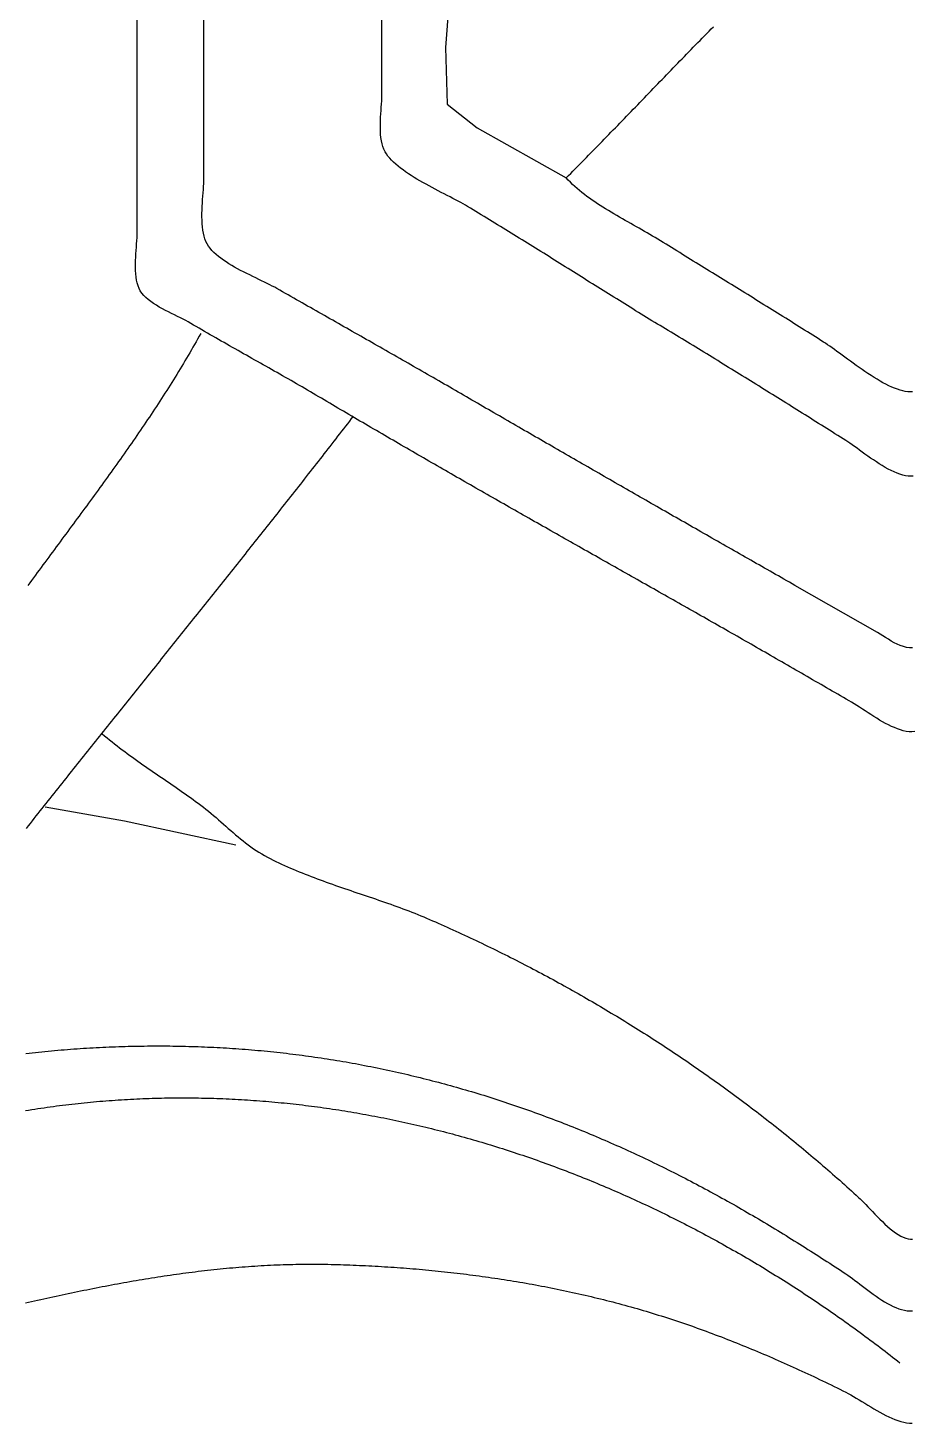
# Model space of a CAD drawing. Header units: millimetres. Extents: x 60 to 2307, y 40 to 1509.
# Drawn here: x 905.6 to 1183.9, y 40 to 479.2 of the extents above; entities that cross this region are included whole.
import ezdxf

# ---------------------------------------------------------------- set-up
doc = ezdxf.new("R2010")
doc.units = ezdxf.units.MM
doc.layers.add('0_0_0', color=3, linetype='Continuous')

msp = doc.modelspace()

# ---------------------------------------------------------------- linework, layer by layer
at = {"layer": '0_0_0'}
for points in [[(1184.7227, 257.7083), (1183.7993, 257.6218), (1182.8907, 257.634), (1182, 257.7538), (1181.0807, 257.9677), (1180.1565, 258.239), (1179.2283, 258.5627), (1178.2975, 258.9341), (1177.3651, 259.3483), (1176.4324, 259.8005), (1175.5005, 260.2859), (1174.5707, 260.7997), (1173.644, 261.3369), (1172.7218, 261.8929), (1171.8051, 262.4628), (1170.8951, 263.0418), (1169.9931, 263.625), (1169.1002, 264.2076), (1168.2175, 264.7849), (1167.3464, 265.3519), (1166.4878, 265.9038), (1165.6432, 266.4359), (1164.8135, 266.9433), (1164, 267.4212), (1163.1182, 267.9269), (1162.2366, 268.433), (1161.3552, 268.9395), (1160.474, 269.4462), (1159.593, 269.9532), (1158.7121, 270.4605), (1157.8314, 270.968), (1156.9508, 271.4757), (1156.0703, 271.9837), (1155.19, 272.4918), (1154.3097, 273.0001), (1153.4295, 273.5085), (1152.5494, 274.017), (1151.6693, 274.5256), (1150.7893, 275.0343), (1149.9093, 275.543), (1149.0294, 276.0518), (1148.1494, 276.5605), (1147.2694, 277.0693), (1146.3895, 277.578), (1145.5094, 278.0867), (1144.6294, 278.5953), (1143.7493, 279.1038), (1142.8691, 279.6121), (1141.9888, 280.1204), (1141.1085, 280.6285), (1140.228, 281.1364), (1139.3474, 281.6441), (1138.4667, 282.1516), (1137.5859, 282.6588), (1136.7049, 283.1658), (1135.8237, 283.6725), (1134.9423, 284.1788), (1134.0608, 284.6849), (1133.179, 285.1906), (1132.2971, 285.6959), (1131.4149, 286.2009), (1130.5324, 286.7054), (1129.6497, 287.2095), (1128.7667, 287.7132), (1127.8835, 288.2164), (1127, 288.7191), (1126.1272, 289.2152), (1125.2543, 289.7113), (1124.3814, 290.2072), (1123.5084, 290.7031), (1122.6353, 291.199), (1121.7622, 291.6947), (1120.889, 292.1904), (1120.0157, 292.686), (1119.1424, 293.1815), (1118.269, 293.677), (1117.3955, 294.1724), (1116.522, 294.6678), (1115.6485, 295.1631), (1114.7749, 295.6583), (1113.9012, 296.1535), (1113.0275, 296.6486), (1112.1537, 297.1437), (1111.2799, 297.6388), (1110.4061, 298.1338), (1109.5322, 298.6288), (1108.6582, 299.1237), (1107.7843, 299.6186), (1106.9103, 300.1135), (1106.0362, 300.6083), (1105.1621, 301.1031), (1104.288, 301.5979), (1103.4139, 302.0927), (1102.5397, 302.5874), (1101.6656, 303.0822), (1100.7914, 303.5769), (1099.9171, 304.0716), (1099.0429, 304.5664), (1098.1686, 305.0611), (1097.2943, 305.5558), (1096.42, 306.0505), (1095.5457, 306.5452), (1094.6714, 307.0399), (1093.7971, 307.5346), (1092.9228, 308.0294), (1092.0484, 308.5241), (1091.1741, 309.0189), (1090.2998, 309.5137), (1089.4254, 310.0085), (1088.5511, 310.5033), (1087.6768, 310.9981), (1086.8025, 311.493), (1085.9281, 311.988), (1085.0538, 312.4829), (1084.1796, 312.9779), (1083.3053, 313.4729), (1082.431, 313.968), (1081.5568, 314.4631), (1080.6826, 314.9583), (1079.8084, 315.4535), (1078.9342, 315.9488), (1078.0601, 316.4441), (1077.1859, 316.9395), (1076.3118, 317.4349), (1075.4378, 317.9304), (1074.5638, 318.426), (1073.6898, 318.9217), (1072.8158, 319.4174), (1071.9419, 319.9132), (1071.068, 320.409), (1070.1942, 320.905), (1069.3204, 321.401), (1068.4467, 321.8971), (1067.573, 322.3933), (1066.6993, 322.8896), (1065.8258, 323.386), (1064.9522, 323.8825), (1064.0787, 324.379), (1063.2053, 324.8757), (1062.3319, 325.3725), (1061.4586, 325.8694), (1060.5854, 326.3663), (1059.7122, 326.8634), (1058.8391, 327.3607), (1057.9661, 327.858), (1057.0931, 328.3554), (1056.2202, 328.853), (1055.3474, 329.3507), (1054.4747, 329.8485), (1053.602, 330.3465), (1052.7294, 330.8445), (1051.8569, 331.3428), (1050.9845, 331.8411), (1050.1122, 332.3396), (1049.2399, 332.8382), (1048.3678, 333.337), (1047.4957, 333.8359), (1046.6237, 334.335), (1045.7519, 334.8342), (1044.8801, 335.3336), (1044.0084, 335.8332), (1043.1368, 336.3329), (1042.2653, 336.8327), (1041.394, 337.3328), (1040.5227, 337.8329), (1039.6515, 338.3333), (1038.7805, 338.8339), (1037.9096, 339.3346), (1037.0387, 339.8355), (1036.168, 340.3366), (1035.2974, 340.8378), (1034.427, 341.3393), (1033.5566, 341.8409), (1032.6864, 342.3427), (1031.8163, 342.8448), (1030.9463, 343.347), (1030.0765, 343.8494), (1029.2068, 344.352), (1028.3372, 344.8548), (1027.4677, 345.3579), (1026.5984, 345.8611), (1025.7293, 346.3646), (1024.8602, 346.8683), (1023.9913, 347.3721), (1023.1226, 347.8763), (1022.254, 348.3806), (1021.3855, 348.8852), (1020.5172, 349.3899), (1019.6491, 349.895), (1018.7811, 350.4002), (1017.9132, 350.9057), (1017.0455, 351.4114), (1016.178, 351.9174), (1015.3107, 352.4236), (1014.4435, 352.9301), (1013.5764, 353.4368), (1012.7095, 353.9438), (1011.8428, 354.451), (1010.9763, 354.9585), (1010.1099, 355.4662), (1009.2437, 355.9742), (1008.3777, 356.4825), (1007.5119, 356.991), (1006.6462, 357.4998), (1005.7808, 358.0089), (1004.9155, 358.5182), (1004.0504, 359.0278), (1003.1854, 359.5378), (1002.3207, 360.0479), (1001.4562, 360.5584), (1000.5918, 361.0692), (999.7277, 361.5802), (998.8637, 362.0916), (998, 362.6033), (997.1317, 363.1168), (996.2626, 363.6291), (995.3928, 364.14), (994.5222, 364.6497), (993.6509, 365.1582), (992.779, 365.6656), (991.9065, 366.1718), (991.0333, 366.6771), (990.1596, 367.1814), (989.2854, 367.6848), (988.4107, 368.1873), (987.5355, 368.689), (986.6599, 369.19), (985.7839, 369.6903), (984.9075, 370.19), (984.0308, 370.6891), (983.1538, 371.1877), (982.2765, 371.6858), (981.399, 372.1836), (980.5213, 372.6809), (979.6435, 373.178), (978.7655, 373.6749), (977.8874, 374.1715), (977.0093, 374.6681), (976.1311, 375.1646), (975.2529, 375.661), (974.3747, 376.1575), (973.4966, 376.6542), (972.6187, 377.1509), (971.7408, 377.6479), (970.8631, 378.1452), (969.9856, 378.6428), (969.1084, 379.1407), (968.2314, 379.6391), (967.3547, 380.138), (966.4784, 380.6375), (965.6024, 381.1375), (964.7268, 381.6383), (963.8516, 382.1397), (962.9769, 382.6419), (962.1027, 383.145), (961.229, 383.6489), (960.3559, 384.1538), (959.4834, 384.6597), (958.6115, 385.1666), (957.7403, 385.6747), (956.8698, 386.1839), (956, 386.6944), (955.2677, 387.1073), (954.4716, 387.5277), (953.6214, 387.957), (952.7268, 388.3965), (951.7976, 388.8479), (950.8434, 389.3124), (949.8741, 389.7916), (948.8993, 390.2868), (947.9289, 390.7996), (946.9724, 391.3314), (946.0398, 391.8836), (945.1407, 392.4577), (944.2848, 393.0551), (943.4819, 393.6772), (942.7418, 394.3255), (942.0741, 395.0015), (941.4886, 395.7066), (940.9951, 396.4422), (940.6033, 397.2098), (940.2909, 398.036), (940.0387, 398.9128), (939.8415, 399.8343), (939.6943, 400.7945), (939.5918, 401.7876), (939.529, 402.8076), (939.5007, 403.8487), (939.5018, 404.9049), (939.5272, 405.9703), (939.5717, 407.0391), (939.6301, 408.1053), (939.6975, 409.1629), (939.7685, 410.2062), (939.8381, 411.2292), (939.9012, 412.226), (939.9527, 413.1906), (939.9873, 414.1173), (940, 415), (940, 455), (940, 595)], [(1184.239, 338.0891), (1183.4467, 338.059), (1182.6263, 338.1125), (1181.7808, 338.2437), (1180.9131, 338.447), (1180.0264, 338.7168), (1179.1238, 339.0473), (1178.2082, 339.4329), (1177.2827, 339.8679), (1176.3505, 340.3466), (1175.4144, 340.8634), (1174.4777, 341.4125), (1173.5433, 341.9883), (1172.6143, 342.5851), (1171.6938, 343.1973), (1170.7848, 343.819), (1169.8904, 344.4448), (1169.0136, 345.0689), (1168.1574, 345.6855), (1167.325, 346.2892), (1166.5194, 346.874), (1165.7436, 347.4345), (1165.0007, 347.9648), (1164.2938, 348.4594), (1163.6258, 348.9126), (1163, 349.3186), (1162.1451, 349.8572), (1161.2901, 350.3958), (1160.4351, 350.9343), (1159.5799, 351.4728), (1158.7246, 352.0111), (1157.8692, 352.5494), (1157.0136, 353.0876), (1156.158, 353.6256), (1155.3022, 354.1636), (1154.4463, 354.7014), (1153.5903, 355.2392), (1152.7341, 355.7767), (1151.8778, 356.3142), (1151.0214, 356.8515), (1150.1649, 357.3887), (1149.3082, 357.9257), (1148.4514, 358.4625), (1147.5944, 358.9992), (1146.7373, 359.5357), (1145.8801, 360.072), (1145.0227, 360.6082), (1144.1652, 361.1441), (1143.3075, 361.6799), (1142.4497, 362.2154), (1141.5918, 362.7508), (1140.7337, 363.2859), (1139.8754, 363.8208), (1139.017, 364.3555), (1138.1585, 364.8899), (1137.2997, 365.4241), (1136.4409, 365.9581), (1135.5819, 366.4918), (1134.7227, 367.0252), (1133.8633, 367.5584), (1133.0038, 368.0913), (1132.1441, 368.6239), (1131.2843, 369.1562), (1130.4243, 369.6882), (1129.5641, 370.22), (1128.7037, 370.7514), (1127.8432, 371.2826), (1126.9825, 371.8134), (1126.1216, 372.3439), (1125.2606, 372.874), (1124.3994, 373.4039), (1123.5379, 373.9334), (1122.6763, 374.4625), (1121.8146, 374.9913), (1120.9526, 375.5197), (1120.0905, 376.0478), (1119.2281, 376.5755), (1118.3656, 377.1028), (1117.5029, 377.6297), (1116.64, 378.1563), (1115.7769, 378.6824), (1114.9136, 379.2082), (1114.0501, 379.7335), (1113.1864, 380.2584), (1112.3225, 380.7829), (1111.4584, 381.307), (1110.5941, 381.8306), (1109.7296, 382.3538), (1108.8649, 382.8766), (1108, 383.3989), (1107.1411, 383.9177), (1106.2827, 384.4373), (1105.4247, 384.9577), (1104.5672, 385.4788), (1103.7101, 386.0006), (1102.8534, 386.523), (1101.9971, 387.0461), (1101.1412, 387.5699), (1100.2857, 388.0942), (1099.4305, 388.6191), (1098.5756, 389.1447), (1097.7211, 389.6707), (1096.8669, 390.1973), (1096.013, 390.7244), (1095.1594, 391.252), (1094.3061, 391.78), (1093.453, 392.3085), (1092.6002, 392.8374), (1091.7477, 393.3667), (1090.8954, 393.8964), (1090.0433, 394.4265), (1089.1914, 394.9569), (1088.3397, 395.4876), (1087.4881, 396.0186), (1086.6368, 396.5498), (1085.7855, 397.0814), (1084.9345, 397.6131), (1084.0835, 398.1451), (1083.2327, 398.6773), (1082.382, 399.2096), (1081.5313, 399.7421), (1080.6808, 400.2747), (1079.8303, 400.8075), (1078.9799, 401.3403), (1078.1295, 401.8731), (1077.2791, 402.4061), (1076.4287, 402.939), (1075.5784, 403.4719), (1074.728, 404.0049), (1073.8776, 404.5378), (1073.0272, 405.0706), (1072.1767, 405.6033), (1071.3262, 406.136), (1070.4755, 406.6685), (1069.6248, 407.2008), (1068.774, 407.733), (1067.9231, 408.265), (1067.0721, 408.7969), (1066.2209, 409.3284), (1065.3695, 409.8598), (1064.518, 410.3908), (1063.6664, 410.9216), (1062.8145, 411.452), (1061.9624, 411.9821), (1061.1102, 412.5119), (1060.2577, 413.0413), (1059.4049, 413.5702), (1058.5519, 414.0988), (1057.6986, 414.6269), (1056.8451, 415.1546), (1055.9913, 415.6818), (1055.1371, 416.2085), (1054.2827, 416.7346), (1053.4279, 417.2602), (1052.5728, 417.7853), (1051.7173, 418.3097), (1050.8614, 418.8336), (1050.0052, 419.3568), (1049.1486, 419.8794), (1048.2916, 420.4013), (1047.4341, 420.9225), (1046.5763, 421.443), (1045.718, 421.9627), (1044.8592, 422.4817), (1044, 423), (1043.3177, 423.4023), (1042.5937, 423.8137), (1041.8312, 424.2343), (1041.0336, 424.6639), (1040.2043, 425.1026), (1039.3465, 425.5502), (1038.4636, 426.0067), (1037.559, 426.4721), (1036.636, 426.9464), (1035.698, 427.4295), (1034.7483, 427.9214), (1033.7902, 428.4221), (1032.8272, 428.9314), (1031.8625, 429.4494), (1030.8994, 429.976), (1029.9414, 430.5112), (1028.9918, 431.055), (1028.0539, 431.6072), (1027.1311, 432.168), (1026.2266, 432.7371), (1025.344, 433.3146), (1024.4864, 433.9005), (1023.6573, 434.4947), (1022.86, 435.0971), (1022.0978, 435.7078), (1021.3742, 436.3267), (1020.6923, 436.9537), (1020.0556, 437.5889), (1019.4675, 438.2321), (1018.9312, 438.8833), (1018.4502, 439.5426), (1018.0277, 440.2098), (1017.6317, 440.9866), (1017.3072, 441.8279), (1017.0482, 442.7261), (1016.8488, 443.674), (1016.703, 444.6641), (1016.605, 445.689), (1016.5488, 446.7412), (1016.5285, 447.8133), (1016.5382, 448.898), (1016.572, 449.9877), (1016.624, 451.0752), (1016.6883, 452.1529), (1016.7589, 453.2135), (1016.8299, 454.2496), (1016.8954, 455.2537), (1016.9495, 456.2184), (1016.9864, 457.1363), (1017, 458), (1017, 501)], [(1038.0271, 486.8302), (1037, 473), (1037.6035, 455.1852), (1047, 447.7971), (1075, 432)], [(1184.0251, 284.0716), (1183.0489, 284.0795), (1182.0743, 284.2142), (1181.1037, 284.4591), (1180.14, 284.7972), (1179.1859, 285.212), (1178.2439, 285.6865), (1177.3169, 286.204), (1176.4075, 286.7477), (1175.5184, 287.3009), (1174.6523, 287.8468), (1173.8119, 288.3686), (1173, 288.8495), (1147, 303.7191), (1146.1291, 304.2142), (1145.2584, 304.7094), (1144.3876, 305.2046), (1143.5169, 305.6999), (1142.6461, 306.1953), (1141.7754, 306.6907), (1140.9048, 307.1862), (1140.0342, 307.6817), (1139.1635, 308.1773), (1138.293, 308.6729), (1137.4224, 309.1686), (1136.5519, 309.6644), (1135.6814, 310.1602), (1134.8109, 310.6561), (1133.9404, 311.152), (1133.07, 311.648), (1132.1996, 312.144), (1131.3292, 312.6401), (1130.4589, 313.1363), (1129.5886, 313.6325), (1128.7183, 314.1288), (1127.848, 314.6252), (1126.9778, 315.1216), (1126.1076, 315.618), (1125.2374, 316.1145), (1124.3673, 316.6111), (1123.4972, 317.1077), (1122.6271, 317.6044), (1121.757, 318.1012), (1120.887, 318.598), (1120.017, 319.0949), (1119.1471, 319.5918), (1118.2771, 320.0888), (1117.4072, 320.5859), (1116.5374, 321.083), (1115.6675, 321.5802), (1114.7977, 322.0774), (1113.9279, 322.5747), (1113.0582, 323.072), (1112.1885, 323.5695), (1111.3188, 324.0669), (1110.4492, 324.5645), (1109.5795, 325.0621), (1108.71, 325.5597), (1107.8404, 326.0575), (1106.9709, 326.5552), (1106.1014, 327.0531), (1105.232, 327.551), (1104.3625, 328.049), (1103.4932, 328.547), (1102.6238, 329.0451), (1101.7545, 329.5433), (1100.8852, 330.0415), (1100.016, 330.5398), (1099.1468, 331.0381), (1098.2776, 331.5365), (1097.4085, 332.035), (1096.5394, 332.5335), (1095.6703, 333.0321), (1094.8013, 333.5308), (1093.9323, 334.0295), (1093.0633, 334.5283), (1092.1944, 335.0271), (1091.3255, 335.526), (1090.4566, 336.025), (1089.5878, 336.524), (1088.7191, 337.0231), (1087.8503, 337.5223), (1086.9816, 338.0215), (1086.113, 338.5208), (1085.2444, 339.0202), (1084.3758, 339.5196), (1083.5072, 340.0191), (1082.6387, 340.5187), (1081.7702, 341.0183), (1080.9018, 341.518), (1080.0334, 342.0177), (1079.1651, 342.5175), (1078.2968, 343.0174), (1077.4285, 343.5173), (1076.5603, 344.0173), (1075.6921, 344.5174), (1074.8239, 345.0176), (1073.9558, 345.5178), (1073.0878, 346.018), (1072.2197, 346.5184), (1071.3518, 347.0188), (1070.4838, 347.5193), (1069.6159, 348.0198), (1068.7481, 348.5204), (1067.8802, 349.0211), (1067.0125, 349.5218), (1066.1447, 350.0226), (1065.277, 350.5235), (1064.4094, 351.0244), (1063.5418, 351.5254), (1062.6742, 352.0265), (1061.8067, 352.5276), (1060.9393, 353.0288), (1060.0718, 353.5301), (1059.2044, 354.0315), (1058.3371, 354.5329), (1057.4698, 355.0344), (1056.6026, 355.5359), (1055.7354, 356.0375), (1054.8682, 356.5392), (1054.0011, 357.041), (1053.134, 357.5428), (1052.267, 358.0447), (1051.4, 358.5466), (1050.5331, 359.0487), (1049.6662, 359.5508), (1048.7994, 360.0529), (1047.9326, 360.5552), (1047.0658, 361.0575), (1046.1991, 361.5598), (1045.3325, 362.0623), (1044.4659, 362.5648), (1043.5993, 363.0674), (1042.7328, 363.57), (1041.8664, 364.0728), (1041, 364.5756), (1040.1264, 365.0823), (1039.2526, 365.5888), (1038.3786, 366.0949), (1037.5044, 366.6007), (1036.6301, 367.1061), (1035.7555, 367.6113), (1034.8808, 368.1162), (1034.0059, 368.6208), (1033.1309, 369.1251), (1032.2556, 369.6292), (1031.3802, 370.1329), (1030.5047, 370.6365), (1029.629, 371.1397), (1028.7532, 371.6428), (1027.8772, 372.1455), (1027.0011, 372.6481), (1026.1248, 373.1504), (1025.2484, 373.6526), (1024.3719, 374.1545), (1023.4953, 374.6562), (1022.6186, 375.1577), (1021.7417, 375.6591), (1020.8648, 376.1603), (1019.9877, 376.6613), (1019.1106, 377.1621), (1018.2333, 377.6628), (1017.356, 378.1634), (1016.4786, 378.6638), (1015.6011, 379.164), (1014.7236, 379.6642), (1013.846, 380.1642), (1012.9683, 380.6642), (1012.0905, 381.164), (1011.2128, 381.6637), (1010.3349, 382.1634), (1009.457, 382.663), (1008.5791, 383.1625), (1007.7011, 383.6619), (1006.8231, 384.1613), (1005.9451, 384.6606), (1005.0671, 385.1599), (1004.189, 385.6592), (1003.311, 386.1584), (1002.4329, 386.6576), (1001.5548, 387.1569), (1000.6768, 387.6561), (999.7987, 388.1553), (998.9206, 388.6545), (998.0426, 389.1537), (997.1646, 389.653), (996.2866, 390.1523), (995.4086, 390.6516), (994.5307, 391.151), (993.6528, 391.6505), (992.775, 392.15), (991.8972, 392.6496), (991.0194, 393.1493), (990.1417, 393.649), (989.2641, 394.1489), (988.3866, 394.6488), (987.5091, 395.1489), (986.6317, 395.649), (985.7543, 396.1493), (984.8771, 396.6498), (984, 397.1504), (983.2891, 397.5456), (982.5338, 397.9469), (981.7386, 398.3548), (980.9079, 398.7697), (980.0458, 399.1919), (979.157, 399.622), (978.2456, 400.0604), (977.3161, 400.5074), (976.3729, 400.9635), (975.4203, 401.4291), (974.4627, 401.9047), (973.5045, 402.3906), (972.55, 402.8873), (971.6036, 403.3952), (970.6697, 403.9147), (969.7527, 404.4463), (968.8569, 404.9904), (967.9866, 405.5473), (967.1464, 406.1176), (966.3405, 406.7016), (965.5733, 407.2997), (964.8491, 407.9125), (964.1724, 408.5402), (963.5476, 409.1834), (962.9789, 409.8424), (962.4708, 410.5177), (962.0277, 411.2098), (961.6392, 411.9631), (961.3125, 412.7786), (961.0432, 413.6501), (960.8269, 414.5715), (960.6592, 415.5368), (960.5357, 416.5399), (960.452, 417.5748), (960.4037, 418.6353), (960.3864, 419.7155), (960.3958, 420.8092), (960.4274, 421.9104), (960.4769, 423.0131), (960.5398, 424.111), (960.6118, 425.1983), (960.6884, 426.2688), (960.7653, 427.3165), (960.838, 428.3353), (960.9023, 429.319), (960.9536, 430.2618), (960.9876, 431.1575), (961, 432), (961, 483)], [(1184, 364.6435), (1183.2681, 364.6225), (1182.5072, 364.6685), (1181.7192, 364.7778), (1180.9063, 364.947), (1180.0706, 365.1726), (1179.2142, 365.4512), (1178.3393, 365.7793), (1177.4479, 366.1534), (1176.5421, 366.57), (1175.6241, 367.0257), (1174.696, 367.5171), (1173.7599, 368.0406), (1172.818, 368.5928), (1171.8722, 369.1702), (1170.9248, 369.7693), (1169.9779, 370.3868), (1169.0335, 371.019), (1168.0939, 371.6626), (1167.161, 372.314), (1166.2371, 372.9699), (1165.3242, 373.6267), (1164.4244, 374.2809), (1163.5399, 374.9292), (1162.6728, 375.5679), (1161.8252, 376.1938), (1160.9992, 376.8032), (1160.1969, 377.3928), (1159.4205, 377.959), (1158.672, 378.4984), (1157.9536, 379.0075), (1157.2674, 379.4829), (1156.6155, 379.9211), (1156, 380.3186), (1155.1491, 380.8546), (1154.2981, 381.3904), (1153.4469, 381.926), (1152.5955, 382.4613), (1151.744, 382.9965), (1150.8923, 383.5314), (1150.0404, 384.0661), (1149.1884, 384.6006), (1148.3362, 385.1348), (1147.4838, 385.6689), (1146.6313, 386.2027), (1145.7787, 386.7363), (1144.9259, 387.2697), (1144.0729, 387.803), (1143.2198, 388.336), (1142.3665, 388.8688), (1141.5131, 389.4014), (1140.6596, 389.9338), (1139.8059, 390.466), (1138.9521, 390.998), (1138.0982, 391.5298), (1137.2441, 392.0614), (1136.3899, 392.5928), (1135.5356, 393.1241), (1134.6811, 393.6551), (1133.8266, 394.186), (1132.9719, 394.7167), (1132.1171, 395.2472), (1131.2621, 395.7775), (1130.4071, 396.3076), (1129.552, 396.8376), (1128.6967, 397.3674), (1127.8413, 397.897), (1126.9859, 398.4265), (1126.1303, 398.9557), (1125.2746, 399.4849), (1124.4189, 400.0138), (1123.563, 400.5426), (1122.7071, 401.0712), (1121.851, 401.5997), (1120.9949, 402.128), (1120.1387, 402.6561), (1119.2824, 403.1841), (1118.426, 403.712), (1117.5696, 404.2396), (1116.713, 404.7672), (1115.8564, 405.2946), (1114.9997, 405.8218), (1114.143, 406.3489), (1113.2862, 406.8759), (1112.4293, 407.4027), (1111.5724, 407.9294), (1110.7153, 408.4559), (1109.8583, 408.9823), (1109.0012, 409.5086), (1108.144, 410.0347), (1107.2868, 410.5608), (1106.4295, 411.0866), (1105.5722, 411.6124), (1104.7148, 412.138), (1103.8574, 412.6636), (1103, 413.189), (1102.1839, 413.684), (1101.3563, 414.1769), (1100.5183, 414.6683), (1099.6708, 415.1587), (1098.815, 415.6486), (1097.9518, 416.1385), (1097.0823, 416.629), (1096.2075, 417.1205), (1095.3284, 417.6137), (1094.4462, 418.109), (1093.5617, 418.6069), (1092.6762, 419.108), (1091.7905, 419.6129), (1090.9057, 420.1219), (1090.0229, 420.6357), (1089.1431, 421.1548), (1088.2674, 421.6797), (1087.3967, 422.2109), (1086.5321, 422.749), (1085.6746, 423.2945), (1084.8253, 423.8478), (1083.9853, 424.4096), (1083.1555, 424.9804), (1082.3369, 425.5606), (1081.5307, 426.1509), (1080.7379, 426.7516), (1079.9594, 427.3635), (1079.1964, 427.9869), (1078.4498, 428.6224), (1077.7207, 429.2705), (1077.0101, 429.9318), (1076.3191, 430.6068), (1075.6487, 431.296), (1075, 432), (1075.7104, 432.7111), (1076.4202, 433.4231), (1077.1293, 434.1359), (1077.8378, 434.8493), (1078.5456, 435.5635), (1079.2529, 436.2784), (1079.9596, 436.994), (1080.6657, 437.7102), (1081.3713, 438.427), (1082.0764, 439.1444), (1082.781, 439.8624), (1083.4852, 440.581), (1084.1888, 441.3001), (1084.8921, 442.0197), (1085.5949, 442.7398), (1086.2974, 443.4603), (1086.9994, 444.1814), (1087.7012, 444.9028), (1088.4025, 445.6246), (1089.1036, 446.3468), (1089.8044, 447.0693), (1090.505, 447.7922), (1091.2053, 448.5154), (1091.9053, 449.2389), (1092.6052, 449.9626), (1093.3048, 450.6866), (1094.0043, 451.4108), (1094.7037, 452.1352), (1095.4029, 452.8597), (1096.1021, 453.5844), (1096.8011, 454.3093), (1097.5001, 455.0342), (1098.1991, 455.7592), (1098.898, 456.4843), (1099.5969, 457.2094), (1100.2958, 457.9346), (1100.9948, 458.6597), (1101.6939, 459.3848), (1102.393, 460.1098), (1103.0922, 460.8348), (1103.7916, 461.5596), (1104.4911, 462.2844), (1105.1907, 463.009), (1105.8906, 463.7334), (1106.5906, 464.4576), (1107.2909, 465.1816), (1107.9914, 465.9054), (1108.6922, 466.629), (1109.3932, 467.3522), (1110.0946, 468.0752), (1110.7963, 468.7978), (1111.4983, 469.52), (1112.2007, 470.242), (1112.9035, 470.9635), (1113.6068, 471.6846), (1114.3104, 472.4052), (1115.0145, 473.1254), (1115.7191, 473.8451), (1116.4241, 474.5643), (1117.1297, 475.283), (1117.8358, 476.0011), (1118.5424, 476.7187), (1119.2496, 477.4356), (1119.9574, 478.152), (1120.6659, 478.8677), (1121.3749, 479.5827)], [(960, 383), (959.5179, 382.1348), (959.0329, 381.271), (958.5449, 380.4084), (958.0539, 379.5472), (957.56, 378.6872), (957.0633, 377.8284), (956.5637, 376.9709), (956.0614, 376.1146), (955.5563, 375.2595), (955.0485, 374.4056), (954.5381, 373.5528), (954.025, 372.7012), (953.5093, 371.8508), (952.9911, 371.0014), (952.4704, 370.1532), (951.9472, 369.3061), (951.4216, 368.46), (950.8936, 367.615), (950.3632, 366.771), (949.8305, 365.9281), (949.2956, 365.0861), (948.7585, 364.2452), (948.2191, 363.4052), (947.6776, 362.5662), (947.134, 361.7282), (946.5883, 360.8911), (946.0406, 360.0549), (945.4909, 359.2196), (944.9393, 358.3852), (944.3857, 357.5517), (943.8303, 356.719), (943.273, 355.8871), (942.714, 355.0561), (942.1532, 354.2259), (941.5906, 353.3965), (941.0265, 352.5678), (940.4606, 351.7399), (939.8932, 350.9128), (939.3242, 350.0864), (938.7538, 349.2607), (938.1818, 348.4357), (937.6084, 347.6114), (937.0336, 346.7877), (936.4575, 345.9647), (935.88, 345.1423), (935.3013, 344.3206), (934.7213, 343.4994), (934.1401, 342.6788), (933.5578, 341.8589), (932.9743, 341.0394), (932.3898, 340.2205), (931.8043, 339.4021), (931.2177, 338.5843), (930.6302, 337.7669), (930.0417, 336.95), (929.4524, 336.1336), (928.8623, 335.3176), (928.2713, 334.502), (927.6796, 333.6869), (927.0872, 332.8721), (926.4941, 332.0578), (925.9003, 331.2438), (925.306, 330.4301), (924.711, 329.6168), (924.1156, 328.8039), (923.5197, 327.9912), (922.9233, 327.1788), (922.3266, 326.3667), (921.7294, 325.5548), (921.132, 324.7432), (920.5342, 323.9318), (919.9363, 323.1206), (919.3381, 322.3096), (918.7397, 321.4988), (918.1413, 320.6881), (917.5427, 319.8776), (916.9441, 319.0672), (916.3455, 318.257), (915.7469, 317.4468), (915.1484, 316.6368), (914.55, 315.8268), (913.9518, 315.0168), (913.3538, 314.2069), (912.756, 313.397), (912.1584, 312.5871), (911.5612, 311.7772), (910.9643, 310.9673), (910.3679, 310.1573), (909.7718, 309.3473), (909.1762, 308.5372), (908.5812, 307.7271), (907.9866, 306.9168), (907.3927, 306.1064), (906.7994, 305.2958), (906.2068, 304.4851), (905.6149, 303.6743)], [(1008, 357), (1007.3875, 356.2063), (1006.7747, 355.4128), (1006.1616, 354.6195), (1005.5482, 353.8264), (1004.9345, 353.0334), (1004.3205, 352.2406), (1003.7063, 351.448), (1003.0917, 350.6555), (1002.4768, 349.8632), (1001.8617, 349.071), (1001.2462, 348.279), (1000.6305, 347.4872), (1000.0145, 346.6955), (999.3983, 345.904), (998.7817, 345.1126), (998.1649, 344.3214), (997.5479, 343.5303), (996.9305, 342.7394), (996.3129, 341.9487), (995.6951, 341.158), (995.077, 340.3675), (994.4587, 339.5772), (993.8401, 338.787), (993.2213, 337.9969), (992.6022, 337.207), (991.9829, 336.4172), (991.3634, 335.6275), (990.7436, 334.838), (990.1236, 334.0486), (989.5034, 333.2593), (988.883, 332.4702), (988.2624, 331.6812), (987.6415, 330.8923), (987.0204, 330.1035), (986.3991, 329.3149), (985.7777, 328.5263), (985.156, 327.7379), (984.5341, 326.9496), (983.912, 326.1614), (983.2898, 325.3734), (982.6673, 324.5854), (982.0447, 323.7976), (981.4218, 323.0098), (980.7988, 322.2222), (980.1757, 321.4347), (979.5523, 320.6472), (978.9288, 319.8599), (978.3051, 319.0727), (977.6813, 318.2855), (977.0572, 317.4985), (976.4331, 316.7116), (975.8088, 315.9247), (975.1843, 315.138), (974.5597, 314.3513), (973.9349, 313.5647), (973.31, 312.7782), (972.6849, 311.9918), (972.0598, 311.2055), (971.4345, 310.4193), (970.809, 309.6331), (970.1834, 308.847), (969.5578, 308.061), (968.932, 307.2751), (968.306, 306.4892), (967.68, 305.7035), (967.0538, 304.9178), (966.4276, 304.1321), (965.8012, 303.3465), (965.1748, 302.561), (964.5482, 301.7756), (963.9216, 300.9902), (963.2948, 300.2049), (962.668, 299.4196), (962.0411, 298.6344), (961.4141, 297.8493), (960.787, 297.0642), (960.1599, 296.2791), (959.5326, 295.4942), (958.9053, 294.7092), (958.278, 293.9243), (957.6506, 293.1395), (957.0231, 292.3547), (956.3955, 291.5699), (955.7679, 290.7852), (955.1403, 290.0005), (954.5126, 289.2159), (953.8849, 288.4313), (953.2571, 287.6467), (952.6293, 286.8622), (952.0014, 286.0777), (951.3736, 285.2932), (950.7457, 284.5088), (950.1177, 283.7244), (949.4898, 282.94), (948.8618, 282.1556), (948.2338, 281.3713), (947.6058, 280.587), (946.9778, 279.8027), (946.3498, 279.0184), (945.7218, 278.2341), (945.0937, 277.4498), (944.4657, 276.6656), (943.8377, 275.8814), (943.2097, 275.0972), (942.5817, 274.3129), (941.9537, 273.5287), (941.3258, 272.7445), (940.6978, 271.9603), (940.0699, 271.1761), (939.442, 270.3919), (938.8142, 269.6077), (938.1864, 268.8235), (937.5586, 268.0393), (936.9309, 267.2551), (936.3032, 266.4709), (935.6755, 265.6866), (935.0479, 264.9024), (934.4204, 264.1181), (933.7929, 263.3339), (933.1655, 262.5496), (932.5381, 261.7652), (931.9108, 260.9809), (931.2836, 260.1966), (930.6564, 259.4122), (930.0293, 258.6278), (929.4023, 257.8434), (928.7754, 257.0589), (928.1485, 256.2744), (927.5218, 255.4899), (926.8951, 254.7054), (926.2686, 253.9208), (925.6421, 253.1362), (925.0157, 252.3515), (924.3894, 251.5668), (923.7633, 250.7821), (923.1372, 249.9973), (922.5113, 249.2125), (921.8855, 248.4277), (921.2598, 247.6427), (920.6342, 246.8578), (920.0087, 246.0728), (919.3834, 245.2877), (918.7582, 244.5026), (918.1331, 243.7174), (917.5082, 242.9322), (916.8834, 242.1469), (916.2588, 241.3616), (915.6343, 240.5762), (915.01, 239.7907), (914.3858, 239.0052), (913.7618, 238.2196), (913.1379, 237.4339), (912.5142, 236.6481), (911.8906, 235.8623), (911.2673, 235.0765), (910.6441, 234.2905), (910.021, 233.5045), (909.3982, 232.7183), (908.7755, 231.9322), (908.1531, 231.1459), (907.5308, 230.3595), (906.9087, 229.5731), (906.2868, 228.7866), (905.6651, 228), (905.0459, 227.2149)], [(929, 257), (929.7651, 256.3537), (930.5363, 255.7139), (931.3134, 255.0801), (932.096, 254.4522), (932.8839, 253.8297), (933.6767, 253.2124), (934.4743, 252.6001), (935.2762, 251.9925), (936.0823, 251.3892), (936.8923, 250.79), (937.7058, 250.1947), (938.5227, 249.6028), (939.3425, 249.0142), (940.1651, 248.4286), (940.9902, 247.8456), (941.8174, 247.265), (942.6465, 246.6866), (943.4773, 246.1099), (944.3093, 245.5349), (945.1425, 244.961), (945.9764, 244.3882), (946.8108, 243.816), (947.6454, 243.2442), (948.48, 242.6726), (949.3142, 242.1008), (950.1478, 241.5286), (950.9804, 240.9557), (951.8119, 240.3817), (952.6419, 239.8065), (953.4702, 239.2297), (954.2965, 238.651), (955.1204, 238.0702), (955.9418, 237.4869), (956.7603, 236.901), (957.5756, 236.3121), (958.3875, 235.7199), (959.1957, 235.1241), (960, 234.5246), (960.8266, 233.8941), (961.6417, 233.253), (962.4463, 232.6026), (963.2419, 231.9444), (964.0295, 231.2795), (964.8106, 230.6093), (965.5864, 229.9353), (966.3581, 229.2586), (967.127, 228.5808), (967.8944, 227.903), (968.6616, 227.2268), (969.4298, 226.5533), (970.2002, 225.8839), (970.9742, 225.2201), (971.753, 224.563), (972.5379, 223.9142), (973.3302, 223.2748), (974.131, 222.6463), (974.9417, 222.0299), (975.7636, 221.4271), (976.5979, 220.8392), (977.4459, 220.2675), (978.3088, 219.7133), (979.188, 219.1781), (980.0846, 218.6631), (981, 218.1697), (981.8812, 217.716), (982.7683, 217.2703), (983.6609, 216.8324), (984.559, 216.4021), (985.4623, 215.9789), (986.3706, 215.5627), (987.2836, 215.1532), (988.2013, 214.7501), (989.1235, 214.3532), (990.0498, 213.9623), (990.9802, 213.5769), (991.9144, 213.1969), (992.8522, 212.8221), (993.7934, 212.452), (994.7379, 212.0866), (995.6855, 211.7254), (996.6358, 211.3683), (997.5889, 211.015), (998.5443, 210.6652), (999.5021, 210.3187), (1000.4618, 209.9751), (1001.4235, 209.6342), (1002.3868, 209.2959), (1003.3515, 208.9597), (1004.3176, 208.6254), (1005.2847, 208.2928), (1006.2527, 207.9615), (1007.2213, 207.6314), (1008.1905, 207.3022), (1009.1599, 206.9735), (1010.1294, 206.6452), (1011.0988, 206.317), (1012.0679, 205.9886), (1013.0365, 205.6597), (1014.0044, 205.33), (1014.9714, 204.9994), (1015.9374, 204.6675), (1016.902, 204.3341), (1017.8651, 203.9989), (1018.8266, 203.6616), (1019.7861, 203.322), (1020.7436, 202.9799), (1021.6989, 202.6349), (1022.6516, 202.2867), (1023.6017, 201.9352), (1024.5489, 201.58), (1025.4931, 201.221), (1026.434, 200.8577), (1027.3714, 200.49), (1028.3052, 200.1176), (1029.2352, 199.7402), (1030.1611, 199.3576), (1031.0827, 198.9694), (1032, 198.5756), (1032.9224, 198.1743), (1033.844, 197.7711), (1034.7647, 197.3659), (1035.6847, 196.9589), (1036.6037, 196.5498), (1037.522, 196.1389), (1038.4394, 195.7261), (1039.3559, 195.3113), (1040.2716, 194.8946), (1041.1864, 194.476), (1042.1004, 194.0555), (1043.0135, 193.633), (1043.9257, 193.2087), (1044.8371, 192.7824), (1045.7476, 192.3543), (1046.6572, 191.9243), (1047.5659, 191.4923), (1048.4737, 191.0585), (1049.3807, 190.6228), (1050.2867, 190.1852), (1051.1919, 189.7457), (1052.0961, 189.3043), (1052.9994, 188.8611), (1053.9019, 188.4159), (1054.8034, 187.9689), (1055.704, 187.5201), (1056.6036, 187.0694), (1057.5024, 186.6168), (1058.4002, 186.1623), (1059.2971, 185.706), (1060.193, 185.2478), (1061.0881, 184.7878), (1061.9821, 184.326), (1062.8752, 183.8622), (1063.7674, 183.3967), (1064.6586, 182.9293), (1065.5489, 182.4601), (1066.4382, 181.989), (1067.3265, 181.5161), (1068.2138, 181.0414), (1069.1002, 180.5648), (1069.9856, 180.0864), (1070.87, 179.6062), (1071.7535, 179.1242), (1072.6359, 178.6404), (1073.5174, 178.1547), (1074.3979, 177.6673), (1075.2773, 177.178), (1076.1558, 176.687), (1077.0332, 176.1941), (1077.9097, 175.6995), (1078.7851, 175.203), (1079.6595, 174.7048), (1080.5329, 174.2047), (1081.4053, 173.7029), (1082.2766, 173.1993), (1083.1469, 172.694), (1084.0162, 172.1868), (1084.8844, 171.6779), (1085.7516, 171.1672), (1086.6177, 170.6547), (1087.4828, 170.1405), (1088.3468, 169.6245), (1089.2098, 169.1067), (1090.0717, 168.5872), (1090.9325, 168.0659), (1091.7923, 167.5429), (1092.651, 167.0182), (1093.5086, 166.4916), (1094.3651, 165.9634), (1095.2206, 165.4334), (1096.0749, 164.9017), (1096.9282, 164.3682), (1097.7804, 163.833), (1098.6315, 163.2961), (1099.4814, 162.7574), (1100.3303, 162.2171), (1101.178, 161.675), (1102.0247, 161.1312), (1102.8702, 160.5857), (1103.7146, 160.0384), (1104.5579, 159.4895), (1105.4, 158.9389), (1106.241, 158.3865), (1107.0809, 157.8325), (1107.9196, 157.2767), (1108.7572, 156.7193), (1109.5937, 156.1602), (1110.4289, 155.5994), (1111.2631, 155.0369), (1112.096, 154.4727), (1112.9279, 153.9068), (1113.7585, 153.3393), (1114.588, 152.7701), (1115.4163, 152.1992), (1116.2434, 151.6267), (1117.0693, 151.0525), (1117.8941, 150.4766), (1118.7177, 149.8991), (1119.54, 149.3199), (1120.3612, 148.7391), (1121.1812, 148.1566), (1122, 147.5725), (1122.8115, 146.991), (1123.6219, 146.4078), (1124.4313, 145.8228), (1125.2395, 145.2362), (1126.0466, 144.6478), (1126.8527, 144.0577), (1127.6575, 143.4658), (1128.4613, 142.8723), (1129.2639, 142.277), (1130.0654, 141.68), (1130.8657, 141.0813), (1131.6648, 140.4809), (1132.4627, 139.8789), (1133.2594, 139.2751), (1134.055, 138.6696), (1134.8493, 138.0624), (1135.6424, 137.4536), (1136.4343, 136.8431), (1137.225, 136.2309), (1138.0144, 135.617), (1138.8025, 135.0015), (1139.5894, 134.3842), (1140.3751, 133.7654), (1141.1594, 133.1448), (1141.9424, 132.5227), (1142.7242, 131.8988), (1143.5046, 131.2733), (1144.2838, 130.6462), (1145.0616, 130.0174), (1145.838, 129.387), (1146.6131, 128.755), (1147.3869, 128.1213), (1148.1593, 127.486), (1148.9303, 126.8491), (1149.7, 126.2105), (1150.4682, 125.5704), (1151.2351, 124.9286), (1152.0005, 124.2852), (1152.7646, 123.6403), (1153.5272, 122.9937), (1154.2883, 122.3455), (1155.0481, 121.6957), (1155.8063, 121.0444), (1156.5632, 120.3914), (1157.3185, 119.7369), (1158.0724, 119.0808), (1158.8247, 118.4231), (1159.5756, 117.7638), (1160.325, 117.103), (1161.0728, 116.4406), (1161.8191, 115.7766), (1162.5639, 115.1111), (1163.3072, 114.4441), (1164.0489, 113.7754), (1164.789, 113.1053), (1165.5276, 112.4336), (1166.2646, 111.7603), (1167, 111.0856), (1167.4929, 110.6167), (1168.035, 110.0753), (1168.6223, 109.4705), (1169.2512, 108.8111), (1169.9176, 108.1063), (1170.618, 107.3651), (1171.3483, 106.5964), (1172.1048, 105.8093), (1172.8837, 105.0128), (1173.6812, 104.2159), (1174.4934, 103.4276), (1175.3165, 102.6569), (1176.1467, 101.9129), (1176.9803, 101.2045), (1177.8133, 100.5408), (1178.6419, 99.9308), (1179.4624, 99.3835), (1180.2709, 98.9079), (1181.0636, 98.5131), (1181.8366, 98.2079), (1182.5863, 98.0016), (1183.3086, 97.903), (1184, 97.9212)], [(911, 234), (936, 229.5756), (971, 222)], [(904.9629, 156.3458), (905.9673, 156.4628), (906.9721, 156.5767), (907.9775, 156.6877), (908.9834, 156.7957), (909.9897, 156.9008), (910.9964, 157.0028), (912.0036, 157.1019), (913.0111, 157.198), (914.0189, 157.2912), (915.027, 157.3814), (916.0353, 157.4687), (917.0439, 157.553), (918.0528, 157.6344), (919.0617, 157.7129), (920.0709, 157.7884), (921.0801, 157.8611), (922.0894, 157.9308), (923.0988, 157.9977), (924.1082, 158.0616), (925.1175, 158.1227), (926.1268, 158.1808), (927.1361, 158.2361), (928.1452, 158.2885), (929.1543, 158.3381), (930.1631, 158.3848), (931.1717, 158.4286), (932.1801, 158.4696), (933.1883, 158.5078), (934.1962, 158.5431), (935.2037, 158.5756), (936.2109, 158.6052), (937.2177, 158.6321), (938.2241, 158.6561), (939.23, 158.6773), (940.2355, 158.6958), (941.2404, 158.7114), (942.2449, 158.7242), (943.2487, 158.7343), (944.252, 158.7416), (945.2546, 158.7461), (946.2565, 158.7478), (947.2578, 158.7468), (948.2583, 158.743), (949.2581, 158.7365), (950.2571, 158.7273), (951.2553, 158.7153), (952.2527, 158.7006), (953.2491, 158.6831), (954.2447, 158.663), (955.2393, 158.6401), (956.2329, 158.6145), (957.2255, 158.5862), (958.2172, 158.5553), (959.2077, 158.5216), (960.1971, 158.4853), (961.1855, 158.4463), (962.1726, 158.4046), (963.1586, 158.3603), (964.1434, 158.3133), (965.1269, 158.2636), (966.1091, 158.2113), (967.09, 158.1564), (968.0696, 158.0988), (969.0478, 158.0386), (970.0246, 157.9758), (971, 157.9104), (972.0042, 157.84), (973.0077, 157.7667), (974.0106, 157.6904), (975.0127, 157.6111), (976.0141, 157.5287), (977.0148, 157.4434), (978.0148, 157.3551), (979.0141, 157.2638), (980.0127, 157.1696), (981.0106, 157.0723), (982.0077, 156.9721), (983.0042, 156.869), (983.9999, 156.7628), (984.9949, 156.6538), (985.9892, 156.5418), (986.9827, 156.4268), (987.9756, 156.3089), (988.9677, 156.1881), (989.9591, 156.0644), (990.9498, 155.9377), (991.9398, 155.8081), (992.9291, 155.6756), (993.9176, 155.5403), (994.9054, 155.402), (995.8925, 155.2608), (996.8789, 155.1168), (997.8645, 154.9698), (998.8494, 154.82), (999.8336, 154.6673), (1000.817, 154.5118), (1001.7998, 154.3534), (1002.7818, 154.1921), (1003.763, 154.028), (1004.7436, 153.861), (1005.7234, 153.6912), (1006.7025, 153.5186), (1007.6808, 153.3431), (1008.6584, 153.1649), (1009.6353, 152.9838), (1010.6114, 152.7999), (1011.5868, 152.6131), (1012.5615, 152.4236), (1013.5354, 152.2313), (1014.5086, 152.0362), (1015.4811, 151.8383), (1016.4528, 151.6376), (1017.4238, 151.4342), (1018.394, 151.228), (1019.3635, 151.019), (1020.3323, 150.8073), (1021.3003, 150.5928), (1022.2675, 150.3756), (1023.2341, 150.1556), (1024.1998, 149.9329), (1025.1649, 149.7074), (1026.1292, 149.4792), (1027.0927, 149.2483), (1028.0555, 149.0147), (1029.0175, 148.7784), (1029.9788, 148.5394), (1030.9393, 148.2976), (1031.8991, 148.0532), (1032.8582, 147.8061), (1033.8165, 147.5563), (1034.774, 147.3038), (1035.7308, 147.0486), (1036.6868, 146.7908), (1037.642, 146.5303), (1038.5966, 146.2672), (1039.5503, 146.0014), (1040.5033, 145.733), (1041.4555, 145.4619), (1042.407, 145.1882), (1043.3577, 144.9118), (1044.3077, 144.6328), (1045.2569, 144.3512), (1046.2053, 144.067), (1047.153, 143.7802), (1048.0999, 143.4908), (1049.046, 143.1987), (1049.9914, 142.9041), (1050.936, 142.6069), (1051.8799, 142.3071), (1052.823, 142.0047), (1053.7653, 141.6998), (1054.7068, 141.3923), (1055.6476, 141.0822), (1056.5876, 140.7696), (1057.5268, 140.4544), (1058.4653, 140.1367), (1059.4029, 139.8164), (1060.3399, 139.4936), (1061.276, 139.1683), (1062.2114, 138.8404), (1063.1459, 138.51), (1064.0798, 138.1771), (1065.0128, 137.8417), (1065.9451, 137.5038), (1066.8765, 137.1634), (1067.8072, 136.8205), (1068.7372, 136.4751), (1069.6663, 136.1273), (1070.5946, 135.7769), (1071.5222, 135.4241), (1072.449, 135.0688), (1073.375, 134.7111), (1074.3003, 134.3509), (1075.2247, 133.9882), (1076.1483, 133.6232), (1077.0712, 133.2556), (1077.9933, 132.8856), (1078.9146, 132.5133), (1079.8351, 132.1384), (1080.7548, 131.7612), (1081.6737, 131.3815), (1082.5919, 130.9995), (1083.5092, 130.615), (1084.4257, 130.2282), (1085.3415, 129.8389), (1086.2565, 129.4473), (1087.1706, 129.0532), (1088.084, 128.6568), (1088.9966, 128.2581), (1089.9084, 127.8569), (1090.8193, 127.4534), (1091.7295, 127.0476), (1092.6389, 126.6394), (1093.5475, 126.2289), (1094.4553, 125.816), (1095.3622, 125.4008), (1096.2684, 124.9832), (1097.1738, 124.5634), (1098.0784, 124.1412), (1098.9821, 123.7167), (1099.8851, 123.2899), (1100.7873, 122.8608), (1101.6886, 122.4294), (1102.5892, 121.9957), (1103.4889, 121.5597), (1104.3878, 121.1215), (1105.2859, 120.6809), (1106.1833, 120.2381), (1107.0797, 119.7931), (1107.9754, 119.3457), (1108.8703, 118.8962), (1109.7644, 118.4443), (1110.6576, 117.9903), (1111.55, 117.534), (1112.4417, 117.0754), (1113.3325, 116.6147), (1114.2224, 116.1517), (1115.1116, 115.6865), (1116, 115.2191), (1116.8942, 114.7458), (1117.7875, 114.27), (1118.6801, 113.7918), (1119.5718, 113.3113), (1120.4626, 112.8284), (1121.3526, 112.3432), (1122.2418, 111.8556), (1123.1301, 111.3659), (1124.0175, 110.8739), (1124.9041, 110.3797), (1125.7898, 109.8834), (1126.6746, 109.385), (1127.5586, 108.8845), (1128.4417, 108.382), (1129.3239, 107.8774), (1130.2052, 107.3709), (1131.0857, 106.8624), (1131.9652, 106.352), (1132.8438, 105.8398), (1133.7216, 105.3257), (1134.5984, 104.8098), (1135.4743, 104.2921), (1136.3493, 103.7727), (1137.2234, 103.2516), (1138.0966, 102.7288), (1138.9688, 102.2044), (1139.8402, 101.6784), (1140.7105, 101.1508), (1141.58, 100.6217), (1142.4485, 100.0911), (1143.316, 99.5591), (1144.1826, 99.0256), (1145.0483, 98.4907), (1145.913, 97.9544), (1146.7767, 97.4169), (1147.6395, 96.878), (1148.5013, 96.3379), (1149.3621, 95.7965), (1150.222, 95.254), (1151.0809, 94.7103), (1151.9387, 94.1655), (1152.7957, 93.6197), (1153.6516, 93.0727), (1154.5065, 92.5248), (1155.3604, 91.9758), (1156.2133, 91.4259), (1157.0652, 90.8751), (1157.9161, 90.3235), (1158.766, 89.7709), (1159.6148, 89.2176), (1160.4626, 88.6635), (1161.3094, 88.1086), (1162.1552, 87.5531), (1163, 86.9969), (1163.6743, 86.5393), (1164.376, 86.0405), (1165.1034, 85.5056), (1165.8547, 84.9401), (1166.628, 84.3492), (1167.4216, 83.7381), (1168.2338, 83.1121), (1169.0628, 82.4766), (1169.9068, 81.8368), (1170.7639, 81.1981), (1171.6325, 80.5656), (1172.5108, 79.9447), (1173.397, 79.3407), (1174.2892, 78.7588), (1175.1858, 78.2044), (1176.085, 77.6827), (1176.985, 77.199), (1177.884, 76.7586), (1178.7802, 76.3668), (1179.6718, 76.0289), (1180.5572, 75.7501), (1181.4344, 75.5358), (1182.3018, 75.3913), (1183.1576, 75.3217), (1184, 75.3325)], [(904.8676, 138.4126), (905.8411, 138.5702), (906.8147, 138.7246), (907.7883, 138.8757), (908.7619, 139.0236), (909.7354, 139.1682), (910.709, 139.3097), (911.6825, 139.4479), (912.6561, 139.5829), (913.6296, 139.7146), (914.603, 139.8432), (915.5765, 139.9686), (916.5498, 140.0907), (917.5232, 140.2097), (918.4965, 140.3255), (919.4697, 140.438), (920.4429, 140.5474), (921.4161, 140.6537), (922.3891, 140.7567), (923.3621, 140.8566), (924.335, 140.9534), (925.3079, 141.0469), (926.2806, 141.1373), (927.2533, 141.2246), (928.2259, 141.3088), (929.1983, 141.3897), (930.1707, 141.4676), (931.143, 141.5423), (932.1151, 141.6139), (933.0871, 141.6824), (934.059, 141.7478), (935.0308, 141.8101), (936.0025, 141.8692), (936.974, 141.9253), (937.9454, 141.9783), (938.9166, 142.0282), (939.8877, 142.0749), (940.8586, 142.1187), (941.8294, 142.1593), (942.8, 142.1969), (943.7705, 142.2314), (944.7408, 142.2628), (945.7109, 142.2912), (946.6808, 142.3165), (947.6505, 142.3388), (948.6201, 142.3581), (949.5894, 142.3743), (950.5586, 142.3875), (951.5275, 142.3976), (952.4963, 142.4047), (953.4648, 142.4088), (954.4331, 142.4099), (955.4012, 142.408), (956.3691, 142.4031), (957.3367, 142.3952), (958.3041, 142.3843), (959.2713, 142.3704), (960.2382, 142.3535), (961.2049, 142.3337), (962.1713, 142.3108), (963.1374, 142.285), (964.1033, 142.2563), (965.0689, 142.2245), (966.0343, 142.1899), (966.9994, 142.1522), (967.9642, 142.1116), (968.9287, 142.0681), (969.8929, 142.0217), (970.8569, 141.9723), (971.8205, 141.92), (972.7838, 141.8647), (973.7468, 141.8066), (974.7095, 141.7455), (975.6719, 141.6816), (976.634, 141.6147), (977.5957, 141.5449), (978.5571, 141.4723), (979.5182, 141.3967), (980.479, 141.3183), (981.4394, 141.237), (982.3994, 141.1528), (983.3591, 141.0657), (984.3184, 140.9758), (985.2774, 140.883), (986.236, 140.7874), (987.1942, 140.6889), (988.1521, 140.5876), (989.1095, 140.4834), (990.0666, 140.3764), (991.0233, 140.2666), (991.9796, 140.1539), (992.9355, 140.0384), (993.891, 139.9201), (994.8461, 139.799), (995.8008, 139.6751), (996.755, 139.5484), (997.7089, 139.4189), (998.6623, 139.2866), (999.6153, 139.1515), (1000.5678, 139.0136), (1001.5199, 138.873), (1002.4716, 138.7296), (1003.4228, 138.5834), (1004.3736, 138.4344), (1005.3238, 138.2827), (1006.2737, 138.1283), (1007.2231, 137.9711), (1008.1719, 137.8111), (1009.1204, 137.6484), (1010.0683, 137.483), (1011.0158, 137.3148), (1011.9627, 137.1439), (1012.9092, 136.9703), (1013.8552, 136.794), (1014.8006, 136.615), (1015.7456, 136.4332), (1016.69, 136.2488), (1017.6339, 136.0617), (1018.5773, 135.8719), (1019.5202, 135.6793), (1020.4626, 135.4842), (1021.4044, 135.2863), (1022.3456, 135.0858), (1023.2863, 134.8825), (1024.2265, 134.6767), (1025.1661, 134.4682), (1026.1052, 134.257), (1027.0437, 134.0432), (1027.9816, 133.8267), (1028.919, 133.6076), (1029.8558, 133.3858), (1030.792, 133.1615), (1031.7276, 132.9345), (1032.6626, 132.7049), (1033.597, 132.4726), (1034.5308, 132.2378), (1035.4641, 132.0004), (1036.3967, 131.7603), (1037.3287, 131.5177), (1038.2601, 131.2725), (1039.1908, 131.0247), (1040.1209, 130.7743), (1041.0504, 130.5213), (1041.9793, 130.2658), (1042.9075, 130.0077), (1043.8351, 129.747), (1044.762, 129.4838), (1045.6883, 129.218), (1046.6139, 128.9497), (1047.5389, 128.6788), (1048.4632, 128.4054), (1049.3868, 128.1295), (1050.3097, 127.851), (1051.232, 127.5701), (1052.1535, 127.2866), (1053.0744, 127.0005), (1053.9946, 126.712), (1054.914, 126.421), (1055.8328, 126.1275), (1056.7509, 125.8315), (1057.6682, 125.5329), (1058.5849, 125.232), (1059.5008, 124.9285), (1060.416, 124.6225), (1061.3304, 124.3141), (1062.2441, 124.0032), (1063.1571, 123.6899), (1064.0693, 123.3741), (1064.9808, 123.0558), (1065.8915, 122.7352), (1066.8015, 122.412), (1067.7107, 122.0864), (1068.6191, 121.7584), (1069.5268, 121.428), (1070.4337, 121.0952), (1071.3398, 120.7599), (1072.2451, 120.4222), (1073.1496, 120.0821), (1074.0533, 119.7396), (1074.9562, 119.3947), (1075.8584, 119.0474), (1076.7597, 118.6978), (1077.6602, 118.3457), (1078.5598, 117.9913), (1079.4587, 117.6345), (1080.3567, 117.2753), (1081.2539, 116.9137), (1082.1503, 116.5498), (1083.0458, 116.1836), (1083.9405, 115.815), (1084.8343, 115.444), (1085.7273, 115.0707), (1086.6194, 114.6951), (1087.5106, 114.3171), (1088.401, 113.9368), (1089.2905, 113.5542), (1090.1791, 113.1693), (1091.0668, 112.7821), (1091.9537, 112.3925), (1092.8397, 112.0007), (1093.7247, 111.6065), (1094.6089, 111.2101), (1095.4922, 110.8114), (1096.3745, 110.4104), (1097.2559, 110.0071), (1098.1365, 109.6016), (1099.016, 109.1937), (1099.8947, 108.7836), (1100.7724, 108.3713), (1101.6492, 107.9567), (1102.5251, 107.5398), (1103.4, 107.1208), (1104.274, 106.6994), (1105.147, 106.2759), (1106.019, 105.8501), (1106.8901, 105.422), (1107.7602, 104.9918), (1108.6293, 104.5593), (1109.4975, 104.1247), (1110.3647, 103.6878), (1111.2309, 103.2487), (1112.0961, 102.8074), (1112.9603, 102.364), (1113.8235, 101.9183), (1114.6856, 101.4705), (1115.5468, 101.0205), (1116.407, 100.5683), (1117.2662, 100.114), (1118.1243, 99.6574), (1118.9814, 99.1988), (1119.8374, 98.7379), (1120.6925, 98.275), (1121.5465, 97.8099), (1122.3994, 97.3426), (1123.2513, 96.8732), (1124.1021, 96.4017), (1124.9519, 95.9281), (1125.8006, 95.4523), (1126.6482, 94.9744), (1127.4948, 94.4944), (1128.3403, 94.0124), (1129.1847, 93.5282), (1130.028, 93.0419), (1130.8702, 92.5535), (1131.7114, 92.063), (1132.5514, 91.5705), (1133.3903, 91.0759), (1134.2281, 90.5792), (1135.0648, 90.0804), (1135.9004, 89.5796), (1136.7349, 89.0767), (1137.5682, 88.5718), (1138.4004, 88.0648), (1139.2314, 87.5558), (1140.0613, 87.0448), (1140.8901, 86.5317), (1141.7177, 86.0166), (1142.5442, 85.4994), (1143.3695, 84.9803), (1144.1936, 84.4591), (1145.0166, 83.9359), (1145.8384, 83.4107), (1146.659, 82.8835), (1147.4784, 82.3544), (1148.2966, 81.8232), (1149.1137, 81.29), (1149.9295, 80.7549), (1150.7442, 80.2178), (1151.5576, 79.6787), (1152.3699, 79.1377), (1153.1809, 78.5947), (1153.9907, 78.0497), (1154.7992, 77.5028), (1155.6066, 76.9539), (1156.4127, 76.4031), (1157.2176, 75.8504), (1158.0212, 75.2957), (1158.8236, 74.7391), (1159.6247, 74.1806), (1160.4246, 73.6201), (1161.2232, 73.0578), (1162.0206, 72.4935), (1162.8167, 71.9274), (1163.6115, 71.3593), (1164.405, 70.7893), (1165.1972, 70.2175), (1165.9882, 69.6438), (1166.7779, 69.0682), (1167.5662, 68.4907), (1168.3533, 67.9113), (1169.139, 67.3301), (1169.9235, 66.747), (1170.7066, 66.1621), (1171.4884, 65.5753), (1172.2689, 64.9867), (1173.0481, 64.3962), (1173.8259, 63.8039), (1174.6024, 63.2098), (1175.3775, 62.6138), (1176.1513, 62.016), (1176.9238, 61.4164), (1177.6949, 60.815), (1178.4646, 60.2118), (1179.233, 59.6068), (1180, 59)], [(904.8224, 77.83), (905.7868, 78.0494), (906.7514, 78.268), (907.7161, 78.4856), (908.6809, 78.7022), (909.6459, 78.9178), (910.6111, 79.1324), (911.5765, 79.3459), (912.542, 79.5583), (913.5077, 79.7695), (914.4736, 79.9796), (915.4397, 80.1884), (916.4059, 80.3961), (917.3724, 80.6024), (918.3392, 80.8075), (919.3061, 81.0112), (920.2733, 81.2135), (921.2407, 81.4144), (922.2083, 81.6139), (923.1762, 81.8119), (924.1444, 82.0085), (925.1128, 82.2034), (926.0815, 82.3968), (927.0505, 82.5886), (928.0198, 82.7788), (928.9893, 82.9673), (929.9591, 83.1541), (930.9293, 83.3391), (931.8998, 83.5224), (932.8705, 83.7039), (933.8416, 83.8835), (934.813, 84.0613), (935.7848, 84.2372), (936.7569, 84.4111), (937.7294, 84.5831), (938.7022, 84.7531), (939.6754, 84.921), (940.6489, 85.0869), (941.6229, 85.2507), (942.5972, 85.4123), (943.5719, 85.5718), (944.547, 85.7291), (945.5225, 85.8841), (946.4984, 86.0369), (947.4747, 86.1874), (948.4514, 86.3355), (949.4286, 86.4813), (950.4062, 86.6247), (951.3843, 86.7657), (952.3628, 86.9042), (953.3418, 87.0402), (954.3212, 87.1737), (955.3011, 87.3046), (956.2815, 87.4329), (957.2624, 87.5586), (958.2437, 87.6816), (959.2256, 87.8019), (960.2079, 87.9195), (961.1908, 88.0344), (962.1741, 88.1464), (963.158, 88.2557), (964.1425, 88.362), (965.1275, 88.4655), (966.113, 88.566), (967.099, 88.6636), (968.0856, 88.7582), (969.0728, 88.8498), (970.0606, 88.9383), (971.0489, 89.0237), (972.0378, 89.106), (973.0273, 89.1852), (974.0174, 89.2611), (975.0081, 89.3339), (975.9994, 89.4033), (976.9914, 89.4695), (977.9839, 89.5324), (978.9771, 89.5919), (979.9709, 89.648), (980.9654, 89.7007), (981.9605, 89.7499), (982.9563, 89.7957), (983.9527, 89.8379), (984.9498, 89.8766), (985.9476, 89.9117), (986.946, 89.9432), (987.9452, 89.971), (988.945, 89.9951), (989.9456, 90.0155), (990.9468, 90.0322), (991.9488, 90.0451), (992.9515, 90.0542), (993.9549, 90.0594), (994.9591, 90.0607), (995.964, 90.0581), (996.9697, 90.0516), (997.9761, 90.041), (998.9833, 90.0265), (999.9912, 90.0079), (1001, 89.9853), (1001.9904, 89.9599), (1002.981, 89.9325), (1003.9718, 89.9029), (1004.9628, 89.8711), (1005.9539, 89.8372), (1006.9453, 89.8012), (1007.9368, 89.763), (1008.9284, 89.7225), (1009.9201, 89.6799), (1010.912, 89.6351), (1011.904, 89.5881), (1012.8961, 89.5389), (1013.8882, 89.4874), (1014.8804, 89.4337), (1015.8727, 89.3778), (1016.8651, 89.3196), (1017.8575, 89.2591), (1018.8499, 89.1964), (1019.8423, 89.1314), (1020.8347, 89.0641), (1021.8271, 88.9945), (1022.8195, 88.9226), (1023.8119, 88.8483), (1024.8042, 88.7718), (1025.7964, 88.6929), (1026.7886, 88.6117), (1027.7808, 88.5282), (1028.7728, 88.4422), (1029.7647, 88.3539), (1030.7566, 88.2633), (1031.7483, 88.1702), (1032.7398, 88.0748), (1033.7313, 87.9769), (1034.7225, 87.8767), (1035.7136, 87.774), (1036.7045, 87.6689), (1037.6953, 87.5613), (1038.6858, 87.4513), (1039.6761, 87.3389), (1040.6662, 87.224), (1041.6561, 87.1066), (1042.6457, 86.9867), (1043.635, 86.8643), (1044.6241, 86.7395), (1045.6129, 86.6121), (1046.6014, 86.4822), (1047.5896, 86.3498), (1048.5775, 86.2149), (1049.565, 86.0774), (1050.5522, 85.9373), (1051.5391, 85.7947), (1052.5256, 85.6496), (1053.5117, 85.5018), (1054.4974, 85.3515), (1055.4828, 85.1985), (1056.4677, 85.043), (1057.4522, 84.8848), (1058.4363, 84.724), (1059.42, 84.5606), (1060.4032, 84.3946), (1061.3859, 84.2259), (1062.3681, 84.0545), (1063.3499, 83.8805), (1064.3312, 83.7038), (1065.3119, 83.5244), (1066.2922, 83.3423), (1067.2718, 83.1575), (1068.251, 82.97), (1069.2296, 82.7798), (1070.2076, 82.5869), (1071.1851, 82.3912), (1072.1619, 82.1928), (1073.1382, 81.9916), (1074.1138, 81.7876), (1075.0889, 81.5809), (1076.0633, 81.3714), (1077.037, 81.1591), (1078.0101, 80.944), (1078.9825, 80.7261), (1079.9542, 80.5054), (1080.9252, 80.2819), (1081.8956, 80.0555), (1082.8652, 79.8263), (1083.8341, 79.5942), (1084.8022, 79.3593), (1085.7696, 79.1215), (1086.7363, 78.8808), (1087.7021, 78.6373), (1088.6672, 78.3908), (1089.6315, 78.1415), (1090.5949, 77.8892), (1091.5576, 77.634), (1092.5194, 77.3758), (1093.4804, 77.1148), (1094.4405, 76.8508), (1095.3998, 76.5838), (1096.3582, 76.3138), (1097.3157, 76.0409), (1098.2723, 75.765), (1099.228, 75.4861), (1100.1828, 75.2042), (1101.1366, 74.9193), (1102.0895, 74.6314), (1103.0415, 74.3405), (1103.9924, 74.0465), (1104.9424, 73.7494), (1105.8914, 73.4494), (1106.8394, 73.1462), (1107.7864, 72.84), (1108.7324, 72.5307), (1109.6773, 72.2183), (1110.6212, 71.9028), (1111.564, 71.5842), (1112.5058, 71.2625), (1113.4465, 70.9376), (1114.386, 70.6097), (1115.3245, 70.2786), (1116.2619, 69.9443), (1117.1981, 69.6069), (1118.1332, 69.2663), (1119.0672, 68.9225), (1120, 68.5756), (1120.9589, 68.2156), (1121.9166, 67.8534), (1122.8729, 67.489), (1123.8279, 67.1223), (1124.7816, 66.7534), (1125.7341, 66.3822), (1126.6854, 66.0088), (1127.6354, 65.6332), (1128.5842, 65.2554), (1129.5318, 64.8753), (1130.4782, 64.4931), (1131.4235, 64.1086), (1132.3676, 63.7219), (1133.3106, 63.333), (1134.2525, 62.942), (1135.1934, 62.5487), (1136.1331, 62.1533), (1137.0718, 61.7556), (1138.0095, 61.3558), (1138.9462, 60.9538), (1139.8818, 60.5497), (1140.8165, 60.1434), (1141.7502, 59.7349), (1142.683, 59.3242), (1143.6148, 58.9115), (1144.5457, 58.4965), (1145.4757, 58.0794), (1146.4049, 57.6602), (1147.3332, 57.2388), (1148.2606, 56.8154), (1149.1873, 56.3897), (1150.1131, 55.962), (1151.0381, 55.5321), (1151.9624, 55.1001), (1152.8859, 54.666), (1153.8087, 54.2299), (1154.7308, 53.7916), (1155.6521, 53.3512), (1156.5728, 52.9087), (1157.4928, 52.4641), (1158.4122, 52.0174), (1159.3309, 51.5687), (1160.2491, 51.1178), (1161.1666, 50.6649), (1162.0836, 50.21), (1163, 49.753), (1163.7883, 49.3443), (1164.603, 48.8964), (1165.4417, 48.4146), (1166.3023, 47.9044), (1167.1825, 47.3713), (1168.0801, 46.8205), (1168.9929, 46.2575), (1169.9187, 45.6878), (1170.8552, 45.1167), (1171.8002, 44.5496), (1172.7516, 43.992), (1173.7071, 43.4492), (1174.6645, 42.9267), (1175.6215, 42.4298), (1176.576, 41.9641), (1177.5258, 41.5348), (1178.4685, 41.1475), (1179.4021, 40.8074), (1180.3242, 40.5201), (1181.2327, 40.2908), (1182.1254, 40.1252), (1183, 40.0285), (1183.8887, 40.0198)]]:
    msp.add_lwpolyline(points, dxfattribs=at)

doc.saveas('drawing.dxf')
